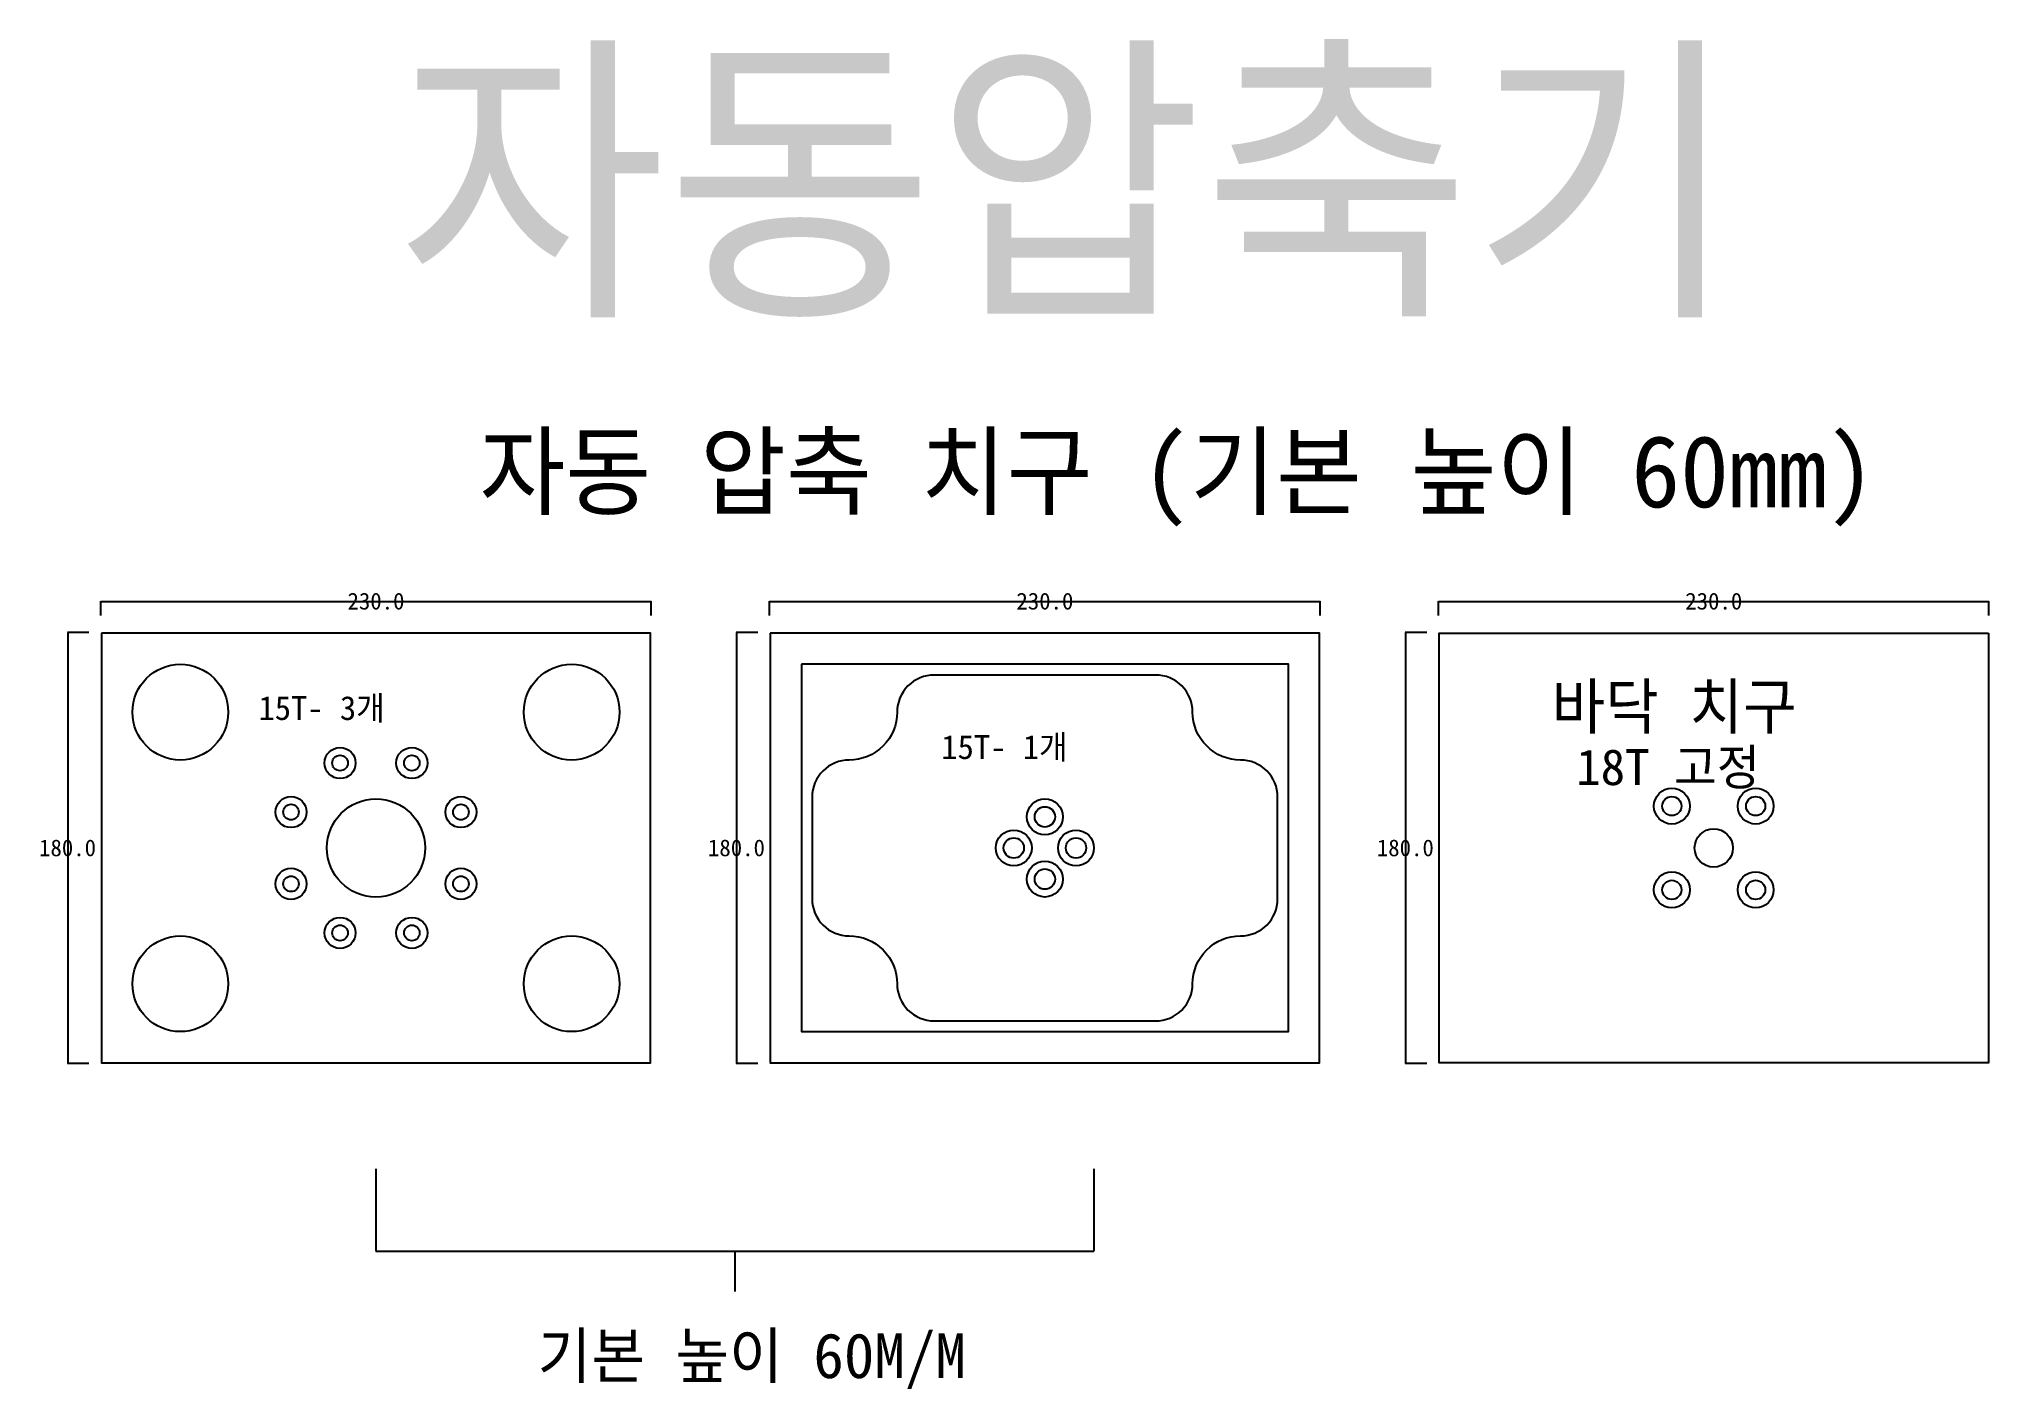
# Model space of a CAD drawing. Header units: millimetres. Extents: x 530 to 1345, y 283 to 847.
import ezdxf

# ---------------------------------------------------------------- set-up
doc = ezdxf.new("R2010")
doc.units = ezdxf.units.MM
for name, color, linetype in [('TEXT', 7, 'Continuous'), ('볼트 구멍', 7, 'Continuous'), ('치구', 7, 'Continuous'), ('치수', 7, 'Continuous')]:
    doc.layers.add(name, color=color, linetype=linetype)
doc.dimstyles.get("Standard").update_dxf_attribs({"dimtxt": 7, "dimasz": 0.18, "dimexe": 0.18, "dimexo": 0.0625, "dimgap": 0.09, "dimtad": 0, "dimtih": 1, "dimtoh": 1, "dimdec": 1, "dimzin": 0, "dimdsep": 46, "dimtxsty": 'Standard', "dimcen": 0.09, "dimadec": 0, "dimazin": 0, "dimtfac": 1, "dimtdec": 1, "dimtofl": 0, "dimtmove": 0, "dimatfit": 3, "dimfxl": 0, "dimtolj": 1, "dimtzin": 0, "dimarcsym": 0})

# ---------------------------------------------------------------- blocks, each defined once
blk = doc.blocks.new('*D8')
at = {"color": 0, "lineweight": -2}
for p, q in [((835.27, 606.2), (835.27, 612.2)), ((835.27, 612.02), (1065.27, 612.02)), ((1065.27, 606.2), (1065.27, 612.2))]:
    blk.add_line(p, q, dxfattribs=at)
for points in [[(835.27, 612.02), (835.45, 612.05), (835.45, 611.99)], [(1065.27, 612.02), (1065.09, 611.99), (1065.09, 612.05)]]:
    blk.add_solid(points)
at = {"layer": 'Defpoints'}
for p in [(835.27, 612.02), (1065.27, 612.02), (835.27, 606.13), (1065.27, 606.13)]:
    blk.add_point(p, dxfattribs=at)
at = {"insert": (950.27, 612.11), "char_height": 7, "attachment_point": 5}
blk.add_mtext('230.0', dxfattribs=at)
blk = doc.blocks.new('*D9')
at = {"color": 0, "lineweight": -2}
for p, q in [((830.32, 599.03), (821.3, 599.03)), ((821.48, 599.03), (821.48, 419.03)), ((830.32, 419.03), (821.3, 419.03))]:
    blk.add_line(p, q, dxfattribs=at)
for points in [[(821.48, 599.03), (821.51, 598.85), (821.45, 598.85)], [(821.48, 419.03), (821.45, 419.21), (821.51, 419.21)]]:
    blk.add_solid(points)
at = {"layer": 'Defpoints'}
for p in [(821.48, 599.03), (830.38, 599.03), (821.48, 419.03), (830.38, 419.03)]:
    blk.add_point(p, dxfattribs=at)
at = {"insert": (821.39, 509.03), "char_height": 7, "attachment_point": 5}
blk.add_mtext('180.0', dxfattribs=at)
blk = doc.blocks.new('*D10')
at = {"color": 0, "lineweight": -2}
for p, q in [((550.82, 599.03), (541.8, 599.03)), ((541.98, 599.03), (541.98, 419.03)), ((550.82, 419.03), (541.8, 419.03))]:
    blk.add_line(p, q, dxfattribs=at)
for points in [[(541.98, 599.03), (542.01, 598.85), (541.95, 598.85)], [(541.98, 419.03), (541.95, 419.21), (542.01, 419.21)]]:
    blk.add_solid(points)
at = {"layer": 'Defpoints'}
for p in [(541.98, 599.03), (550.88, 599.03), (541.98, 419.03), (550.88, 419.03)]:
    blk.add_point(p, dxfattribs=at)
at = {"insert": (541.89, 509.03), "char_height": 7, "attachment_point": 5}
blk.add_mtext('180.0', dxfattribs=at)
blk = doc.blocks.new('*D11')
at = {"color": 0, "lineweight": -2}
for p, q in [((555.77, 606.2), (555.77, 612.2)), ((555.77, 612.02), (785.77, 612.02)), ((785.77, 606.2), (785.77, 612.2))]:
    blk.add_line(p, q, dxfattribs=at)
for points in [[(555.77, 612.02), (555.95, 612.05), (555.95, 611.99)], [(785.77, 612.02), (785.59, 611.99), (785.59, 612.05)]]:
    blk.add_solid(points)
at = {"layer": 'Defpoints'}
for p in [(555.77, 612.02), (785.77, 612.02), (555.77, 606.13), (785.77, 606.13)]:
    blk.add_point(p, dxfattribs=at)
at = {"insert": (670.77, 612.11), "char_height": 7, "attachment_point": 5}
blk.add_mtext('230.0', dxfattribs=at)
blk = doc.blocks.new('*D12')
at = {"color": 0, "lineweight": -2}
for p, q in [((1109.82, 599.03), (1100.8, 599.03)), ((1100.98, 599.03), (1100.98, 419.03)), ((1109.82, 419.03), (1100.8, 419.03))]:
    blk.add_line(p, q, dxfattribs=at)
for points in [[(1100.98, 599.03), (1101.01, 598.85), (1100.95, 598.85)], [(1100.98, 419.03), (1100.95, 419.21), (1101.01, 419.21)]]:
    blk.add_solid(points)
at = {"layer": 'Defpoints'}
for p in [(1100.98, 599.03), (1109.88, 599.03), (1100.98, 419.03), (1109.88, 419.03)]:
    blk.add_point(p, dxfattribs=at)
at = {"insert": (1100.89, 509.03), "char_height": 7, "attachment_point": 5}
blk.add_mtext('180.0', dxfattribs=at)
blk = doc.blocks.new('*D13')
at = {"color": 0, "lineweight": -2}
for p, q in [((1114.77, 606.2), (1114.77, 612.2)), ((1114.77, 612.02), (1344.77, 612.02)), ((1344.77, 606.2), (1344.77, 612.2))]:
    blk.add_line(p, q, dxfattribs=at)
for points in [[(1114.77, 612.02), (1114.95, 612.05), (1114.95, 611.99)], [(1344.77, 612.02), (1344.59, 611.99), (1344.59, 612.05)]]:
    blk.add_solid(points)
at = {"layer": 'Defpoints'}
for p in [(1114.77, 612.02), (1344.77, 612.02), (1114.77, 606.13), (1344.77, 606.13)]:
    blk.add_point(p, dxfattribs=at)
at = {"insert": (1229.77, 612.11), "char_height": 7, "attachment_point": 5}
blk.add_mtext('230.0', dxfattribs=at)

msp = doc.modelspace()

# ---------------------------------------------------------------- linework, layer by layer
at = {"layer": 'TEXT', "color": 0}
for p, q in [((670.77, 374.92), (670.77, 340.56)), ((970.77, 374.92), (970.77, 340.56)), ((670.77, 340.56), (970.77, 340.56)), ((820.77, 340.56), (820.77, 323.65))]:
    msp.add_line(p, q, dxfattribs=at)
at = {"layer": '볼트 구멍', "color": 6}
for centre, radius in [((655.77, 544.53), 6.5), ((685.77, 544.53), 6.5), ((635.27, 524.03), 6.5), ((706.27, 524.03), 6.5), ((1212.27, 526.53), 7.5), ((1247.27, 526.53), 7.5), ((950.27, 522.03), 7.5), ((937.27, 509.03), 7.5), ((963.27, 509.03), 7.5), ((635.27, 494.03), 6.5), ((706.27, 494.03), 6.5), ((950.27, 496.03), 7.5), ((1212.27, 491.53), 7.5), ((1247.27, 491.53), 7.5), ((655.77, 473.53), 6.5), ((685.77, 473.53), 6.5)]:
    msp.add_circle(centre, radius, dxfattribs=at)
at = {"layer": '볼트 구멍', "color": 3}
for centre, radius in [((655.77, 544.53), 3.25), ((685.77, 544.53), 3.25), ((1212.27, 526.53), 4), ((1247.27, 526.53), 4), ((635.27, 524.03), 3.25), ((670.77, 509.03), 20.5), ((706.27, 524.03), 3.25), ((950.27, 522.03), 4.25), ((1229.77, 509.03), 8), ((937.27, 509.03), 4.25), ((963.27, 509.03), 4.25), ((635.27, 494.03), 3.25), ((706.27, 494.03), 3.25), ((950.27, 496.03), 4.25), ((1212.27, 491.53), 4), ((1247.27, 491.53), 4), ((655.77, 473.53), 3.25), ((685.77, 473.53), 3.25)]:
    msp.add_circle(centre, radius, dxfattribs=at)
at = {"layer": '치구'}
for points in [[(556.02, 598.78), (556.02, 419.28), (785.52, 419.28), (785.52, 598.78)], [(835.52, 598.78), (835.52, 419.28), (1065.02, 419.28), (1065.02, 598.78)], [(1344.52, 598.78), (1344.52, 419.28), (1115.02, 419.28), (1115.02, 598.78)], [(848.52, 585.78), (848.52, 432.28), (1052.02, 432.28), (1052.02, 585.78)]]:
    msp.add_lwpolyline(points, close=True, dxfattribs=at)
msp.add_lwpolyline([(853.02, 487.78, 0.414214), (868.52, 472.28, -0.414214), (888.52, 452.28, 0.414214), (904.02, 436.78), (996.52, 436.78, 0.414214), (1012.02, 452.28, -0.414214), (1032.02, 472.28, 0.414214), (1047.52, 487.78), (1047.52, 530.28, 0.414214), (1032.02, 545.78, -0.414214), (1012.02, 565.78, 0.414214), (996.52, 581.28), (904.02, 581.28, 0.414214), (888.52, 565.78, -0.414214), (868.52, 545.78, 0.414214), (853.02, 530.28)], format="xyb", close=True, dxfattribs=at)
for centre in [(589.02, 565.78), (752.52, 565.78), (589.02, 452.28), (752.52, 452.28)]:
    msp.add_circle(centre, 20, dxfattribs=at)

# ---------------------------------------------------------------- texts
at = {"layer": 'TEXT', "linetype": 'Continuous'}
msp.add_text('자동압축기', height=93.75, dxfattribs=at).set_placement((679.86, 740.78))
at = {"layer": 'TEXT', "color": 3}
msp.add_text('자동 압축 치구 (기본 높이 60mm)', height=30, dxfattribs=at).set_placement((714.05, 651.37))
at = {"layer": 'TEXT', "color": 6, "linetype": 'Continuous'}
for s, p in [('바닥 치구', (1161.97, 558.82)), ('기본 높이 60M/M', (738.31, 287.53))]:
    msp.add_text(s, height=18.75, dxfattribs=at).set_placement(p)
at = {"layer": 'TEXT', "color": 6}
for s, height, p in [('15T- 3개', 10, (621.68, 562.5)), ('15T- 1개', 10, (907, 546.19)), ('18T 고정', 15, (1172.32, 535.32))]:
    msp.add_text(s, height=height, dxfattribs=at).set_placement(p)

# ---------------------------------------------------------------- dimensions: what is measured, and where the dimension line sits
at = {"layer": '치수', "color": 4}
for base, p1, p2, picture, middle in [((785.77, 612.02), (555.77, 606.13), (785.77, 606.13), '*D11', (670.77, 612.11)), ((1065.27, 612.02), (835.27, 606.13), (1065.27, 606.13), '*D8', (950.27, 612.11)), ((1344.77, 612.02), (1114.77, 606.13), (1344.77, 606.13), '*D13', (1229.77, 612.11))]:
    dim = msp.add_linear_dim(base=base, p1=p1, p2=p2, dimstyle='Standard', override={"dimtxt": 5}, dxfattribs=at)
    dim.commit()
    dim.dimension.update_dxf_attribs({"geometry": picture, "text_midpoint": middle})
for base, p1, p2, picture, middle in [((541.98, 419.03), (550.88, 599.03), (550.88, 419.03), '*D10', (541.89, 509.03)), ((821.48, 419.03), (830.38, 599.03), (830.38, 419.03), '*D9', (821.39, 509.03)), ((1100.98, 419.03), (1109.88, 599.03), (1109.88, 419.03), '*D12', (1100.89, 509.03))]:
    dim = msp.add_linear_dim(base=base, p1=p1, p2=p2, angle=90, dimstyle='Standard', override={"dimtxt": 5}, dxfattribs=at)
    dim.commit()
    dim.dimension.update_dxf_attribs({"geometry": picture, "text_midpoint": middle})

doc.saveas('drawing.dxf')
